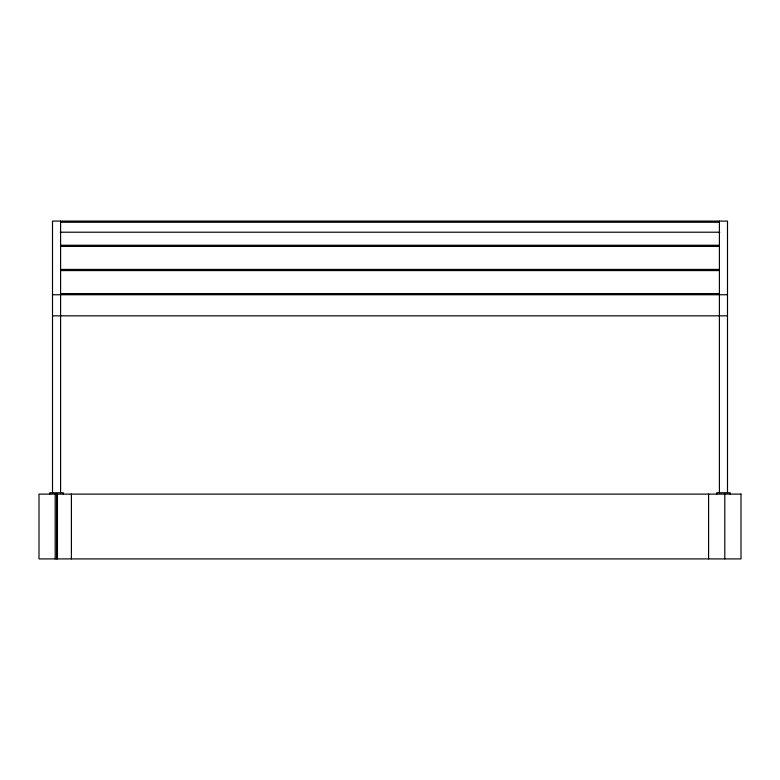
<?xml version="1.0" encoding="UTF-8"?>
<svg xmlns="http://www.w3.org/2000/svg" width="780" height="780" viewBox="0 0 780 780"><rect width="100%" height="100%" fill="white"/><g stroke="black" fill="none" stroke-linecap="round" stroke-linejoin="round"><path stroke-width="1.17" d="M60.596 222.261L719.404 222.261M60.197 232.216L719.803 232.216M60.596 245.251L719.404 245.251M60.596 246.422L719.404 246.422M60.596 269.412L719.404 269.412M60.596 270.582L719.404 270.582M60.596 293.582L719.404 293.582M52.504 294.752L727.496 294.752M52.504 315.841L727.496 315.841M730.197 494.11L730.197 492.765L716.703 492.765L716.703 494.11M727.496 492.765L727.496 221.091L52.504 221.091L52.504 492.765M724.795 494.11L724.795 558.909M719.404 221.091L719.404 492.765M708.601 494.11L708.601 558.909M71.399 494.11L71.399 558.909M63.297 494.11L63.297 492.765L49.803 492.765L49.803 494.11M60.596 221.091L60.596 492.765M57.447 494.11L57.447 558.909M56.55 494.11L56.55 558.909M55.204 494.11L55.204 558.909M741 494.11L39 494.11L39 558.909L741 558.909L741 494.11"/></g></svg>
